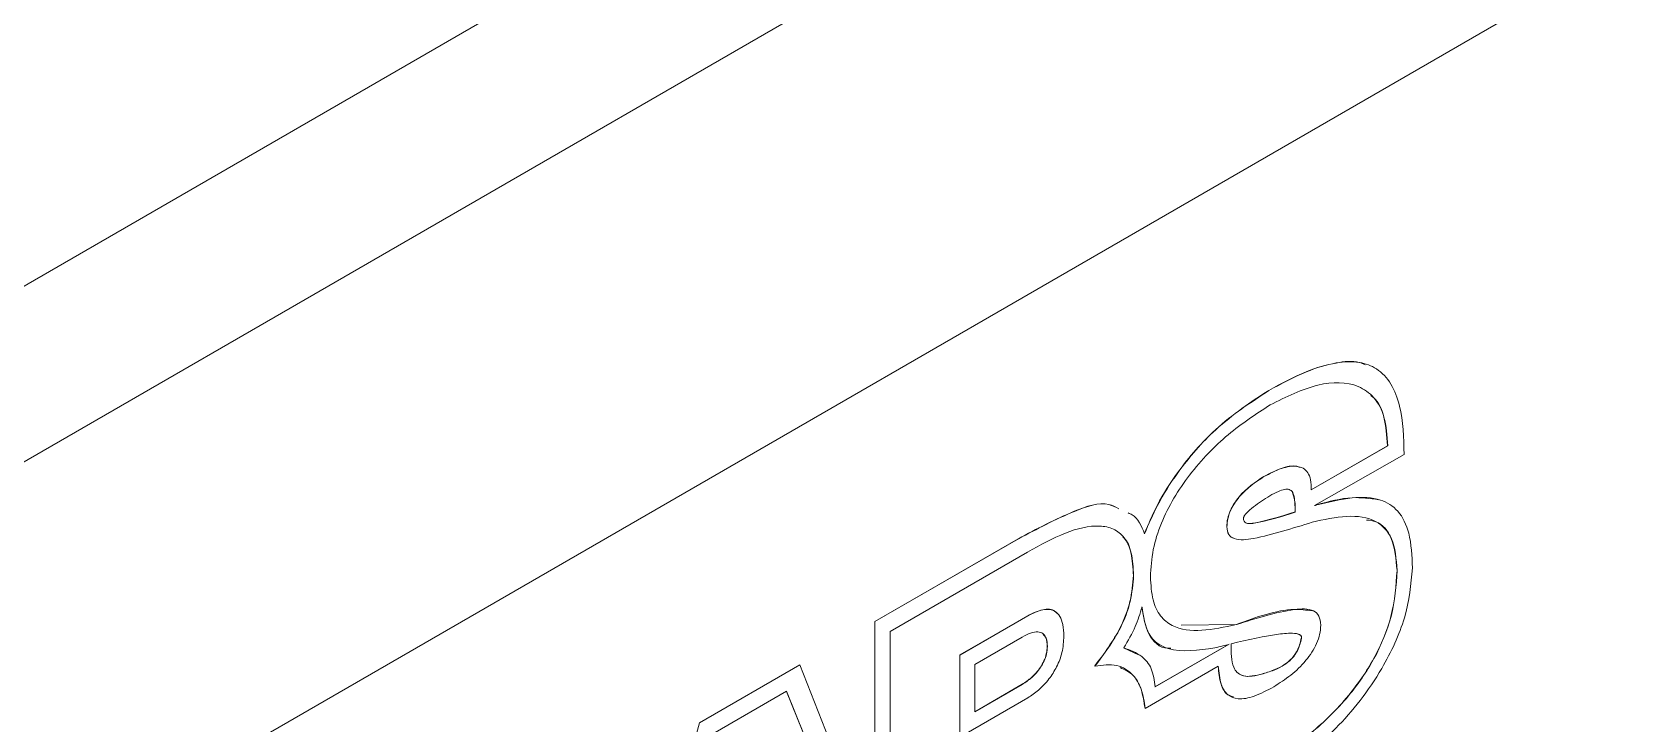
# Model space of a CAD drawing. Header units: inches. Extents: x 0.2 to 38.3, y 0.1 to 29.6.
# Drawn here: x 34.201 to 34.845, y 17.077 to 17.355 of the extents above; entities that cross this region are included whole.
import ezdxf

# ---------------------------------------------------------------- set-up
doc = ezdxf.new("R2010")
doc.units = ezdxf.units.IN
doc.header["$LTSCALE"] = 3.5
doc.header["$MEASUREMENT"] = 0

msp = doc.modelspace()

# ---------------------------------------------------------------- linework, layer by layer
at = {"color": 7, "linetype": 'Continuous', "lineweight": 15}
for p, q in [((36.67408, 18.68213), (31.84564, 15.89473)), ((36.74035, 18.64974), (31.7835, 15.78821)), ((31.63044, 15.5339), (37.01343, 18.64143)), ((34.69881, 17.21065), (34.69874, 17.21069)), ((34.74655, 17.18846), (34.71577, 17.17069)), ((34.74662, 17.18842), (34.71584, 17.17065)), ((34.74662, 17.18842), (34.74655, 17.18846)), ((34.7172, 17.1644), (34.75321, 17.18489)), ((34.69681, 17.17602), (34.69674, 17.17607)), ((34.7083, 17.16968), (34.70901, 17.1673)), ((34.70908, 17.16726), (34.70901, 17.1673)), ((34.70939, 17.16176), (34.70932, 17.16181)), ((34.7181, 17.16464), (34.71803, 17.16469)), ((34.68192, 17.15582), (34.68185, 17.15586)), ((34.59794, 17.15106), (34.54022, 17.11775)), ((34.59801, 17.15102), (34.54029, 17.11771)), ((34.59801, 17.15102), (34.59794, 17.15106)), ((34.5464, 17.11375), (34.60167, 17.14566)), ((34.64437, 17.13624), (34.6443, 17.13628)), ((34.75043, 17.13827), (34.75036, 17.13832)), ((34.54022, 17.11775), (34.54022, 17.02384)), ((34.54029, 17.11771), (34.54022, 17.11775)), ((34.54029, 17.11771), (34.54029, 17.02366)), ((34.57439, 17.10429), (34.60178, 17.1201)), ((34.57446, 17.10425), (34.60185, 17.12006)), ((34.60185, 17.12006), (34.60178, 17.1201)), ((34.68565, 17.11656), (34.66352, 17.11626)), ((34.68572, 17.11652), (34.68565, 17.11656)), ((34.5464, 16.98672), (34.5464, 17.11375)), ((34.59958, 17.11151), (34.58045, 17.10047)), ((34.71191, 17.11107), (34.71184, 17.11111)), ((34.57439, 17.07128), (34.57439, 17.10429)), ((34.57446, 17.10425), (34.57439, 17.10429)), ((34.57446, 17.07124), (34.57446, 17.10425)), ((34.60967, 17.10774), (34.6096, 17.10778)), ((34.64632, 17.1043), (34.64036, 17.10718)), ((34.68255, 17.10854), (34.65296, 17.09146)), ((34.6828, 17.1086), (34.65303, 17.09142)), ((34.51004, 17.10032), (34.46966, 17.07701)), ((34.51011, 17.10028), (34.46973, 17.07697)), ((34.51011, 17.10028), (34.51004, 17.10032)), ((34.54029, 17.02366), (34.51011, 17.10028)), ((34.58045, 17.10047), (34.58045, 17.08142)), ((34.62881, 17.09985), (34.62874, 17.09989)), ((34.64902, 17.08278), (34.67844, 17.09976)), ((34.69527, 17.0964), (34.6952, 17.09644)), ((34.58045, 17.0815), (34.59951, 17.0925)), ((34.58045, 17.08142), (34.59958, 17.09246)), ((34.59958, 17.09246), (34.59951, 17.0925)), ((34.47345, 17.07164), (34.50473, 17.08969)), ((34.50468, 17.08967), (34.54633, 16.98676)), ((34.50473, 17.08969), (34.5464, 16.98672)), ((34.60185, 17.08706), (34.57446, 17.07124)), ((34.64902, 17.08278), (34.64895, 17.08282)), ((34.46966, 17.07701), (34.4345, 16.94914)), ((34.46973, 17.07697), (34.43457, 16.94909)), ((34.46973, 17.07697), (34.46966, 17.07701))]:
    msp.add_line(p, q, dxfattribs=at)
for points, knots in [([(34.73756, 17.22103), (34.73676, 17.22137), (34.73336, 17.2228), (34.72523, 17.22195), (34.71299, 17.21841), (34.7038, 17.21343), (34.69874, 17.21069)], [0, 0, 0, 0, 0.076869, 0.328836, 0.6308645, 1, 1, 1, 1]), ([(34.75321, 17.18489), (34.75301, 17.19167), (34.75259, 17.20601), (34.74528, 17.21881), (34.73501, 17.22246), (34.72538, 17.22208), (34.71303, 17.21831), (34.70386, 17.21337), (34.69881, 17.21065)], [0, 0, 0, 0, 0.2111661, 0.4468082, 0.5527807, 0.6748485, 0.821169, 1, 1, 1, 1]), ([(34.69929, 17.20486), (34.7058, 17.20807), (34.71844, 17.2143), (34.73301, 17.21414), (34.74145, 17.20819), (34.74582, 17.20008), (34.74635, 17.19244), (34.74662, 17.18842)], [0, 0, 0, 0, 0.287198, 0.558239, 0.696739, 0.840355, 1, 1, 1, 1]), ([(34.69874, 17.21069), (34.69148, 17.20594), (34.67854, 17.19748), (34.66339, 17.18024), (34.65398, 17.16547), (34.65034, 17.15694), (34.6487, 17.15309)], [0, 0, 0, 0, 0.370413, 0.659867, 0.84661, 1, 1, 1, 1]), ([(34.69881, 17.21065), (34.69155, 17.2059), (34.67861, 17.19744), (34.66346, 17.1802), (34.65405, 17.16542), (34.65041, 17.1569), (34.64877, 17.15305)], [0, 0, 0, 0, 0.370413, 0.659867, 0.84661, 1, 1, 1, 1]), ([(34.73976, 17.20862), (34.74016, 17.20835), (34.74277, 17.2066), (34.74563, 17.19993), (34.74623, 17.19242), (34.74655, 17.18846)], [0, 0, 0, 0, 0.079165, 0.515246, 1, 1, 1, 1]), ([(34.65114, 17.13577), (34.65134, 17.13936), (34.65174, 17.14623), (34.65627, 17.16072), (34.66663, 17.17772), (34.68236, 17.19381), (34.69362, 17.20116), (34.69929, 17.20486)], [0, 0, 0, 0, 0.134679, 0.257286, 0.494977, 0.745543, 1, 1, 1, 1]), ([(34.71122, 17.17977), (34.71082, 17.17992), (34.70868, 17.18069), (34.70363, 17.17959), (34.69908, 17.17726), (34.69674, 17.17607)], [0, 0, 0, 0, 0.102828, 0.538023, 1, 1, 1, 1]), ([(34.71584, 17.17065), (34.71582, 17.17207), (34.71578, 17.17474), (34.71457, 17.17772), (34.71262, 17.17953), (34.70916, 17.18053), (34.70374, 17.17963), (34.69916, 17.17725), (34.69681, 17.17602)], [0, 0, 0, 0, 0.1374206, 0.2585954, 0.3736624, 0.4900154, 0.7373956, 1, 1, 1, 1]), ([(34.69674, 17.17607), (34.69327, 17.17376), (34.68818, 17.17039), (34.68348, 17.1633), (34.68204, 17.15898), (34.68191, 17.15694), (34.68185, 17.15586)], [0, 0, 0, 0, 0.508339, 0.744846, 0.865694, 1, 1, 1, 1]), ([(34.69681, 17.17602), (34.69334, 17.17372), (34.68825, 17.17035), (34.68356, 17.16325), (34.68211, 17.15894), (34.68199, 17.1569), (34.68192, 17.15582)], [0, 0, 0, 0, 0.508339, 0.744846, 0.865694, 1, 1, 1, 1]), ([(34.68857, 17.15936), (34.68858, 17.15944), (34.68859, 17.15961), (34.68871, 17.1599), (34.68905, 17.1605), (34.69033, 17.16196), (34.69375, 17.16491), (34.69693, 17.16694), (34.69914, 17.16834)], [0, 0, 0, 0, 0.017413, 0.036527, 0.058715, 0.147404, 0.41052, 1, 1, 1, 1]), ([(34.69914, 17.16834), (34.7003, 17.16894), (34.70233, 17.17001), (34.70502, 17.17096), (34.70714, 17.17102), (34.7086, 17.16973), (34.70891, 17.16812), (34.70908, 17.16726)], [0, 0, 0, 0, 0.269683, 0.474986, 0.635133, 0.804359, 1, 1, 1, 1]), ([(34.70901, 17.1673), (34.70912, 17.16639), (34.70934, 17.16463), (34.70933, 17.16272), (34.70932, 17.16181)], [0, 0, 0, 0, 0.517444, 1, 1, 1, 1]), ([(34.70908, 17.16726), (34.70919, 17.16635), (34.70941, 17.16459), (34.7094, 17.16268), (34.70939, 17.16176)], [0, 0, 0, 0, 0.517444, 1, 1, 1, 1]), ([(34.74298, 17.1667), (34.73949, 17.1672), (34.73174, 17.16833), (34.72289, 17.16598), (34.71803, 17.16469)], [0, 0, 0, 0, 0.450481, 1, 1, 1, 1]), ([(34.75657, 17.13931), (34.75634, 17.14416), (34.75593, 17.15308), (34.7513, 17.16266), (34.7433, 17.16762), (34.73189, 17.16804), (34.72291, 17.16583), (34.7181, 17.16464)], [0, 0, 0, 0, 0.208193, 0.382385, 0.547555, 0.75763, 1, 1, 1, 1]), ([(34.63841, 17.16304), (34.63712, 17.16376), (34.6323, 17.16643), (34.61764, 17.16146), (34.60538, 17.15499), (34.59794, 17.15106)], [0, 0, 0, 0, 0.126561, 0.469697, 1, 1, 1, 1]), ([(34.63848, 17.163), (34.63719, 17.16372), (34.63237, 17.16639), (34.61772, 17.16142), (34.60545, 17.15495), (34.59801, 17.15102)], [0, 0, 0, 0, 0.126561, 0.469697, 1, 1, 1, 1]), ([(34.64877, 17.15305), (34.64749, 17.15616), (34.64593, 17.15992), (34.6427, 17.16117), (34.64213, 17.16139)], [0, 0, 0, 0, 0.824762, 1, 1, 1, 1]), ([(34.70939, 17.16176), (34.7038, 17.15993), (34.69749, 17.15787), (34.69098, 17.15704), (34.68956, 17.15723), (34.68868, 17.158), (34.68861, 17.15891), (34.68857, 17.15936)], [0, 0, 0, 0, 0.734047, 0.826978, 0.89505, 0.9481, 1, 1, 1, 1]), ([(34.70932, 17.16181), (34.70376, 17.16006), (34.6975, 17.1581), (34.69103, 17.15703), (34.69014, 17.15726), (34.68983, 17.15734)], [0, 0, 0, 0, 0.838837, 0.945034, 1, 1, 1, 1]), ([(34.7181, 17.16464), (34.71793, 17.1646), (34.71763, 17.16452), (34.71733, 17.16443), (34.7172, 17.1644)], [0, 0, 0, 0, 0.558089, 1, 1, 1, 1]), ([(34.71803, 17.16469), (34.71786, 17.16464), (34.71766, 17.16459), (34.71745, 17.16453), (34.71741, 17.16452)], [0, 0, 0, 0, 0.811554, 1, 1, 1, 1]), ([(34.60167, 17.14566), (34.60677, 17.14848), (34.61669, 17.15395), (34.62863, 17.15686), (34.63643, 17.15528), (34.64094, 17.15166), (34.6439, 17.14526), (34.6442, 17.13939), (34.64437, 17.13624)], [0, 0, 0, 0, 0.259613, 0.504294, 0.619495, 0.734392, 0.857507, 1, 1, 1, 1]), ([(34.68185, 17.15586), (34.68199, 17.1547), (34.68228, 17.1524), (34.68385, 17.15162), (34.68463, 17.15123)], [0, 0, 0, 0, 0.507002, 1, 1, 1, 1]), ([(34.68192, 17.15582), (34.68207, 17.15468), (34.68239, 17.15233), (34.68609, 17.15013), (34.69754, 17.15175), (34.70826, 17.15517), (34.71617, 17.1577)], [0, 0, 0, 0, 0.080263, 0.1641076, 0.3824141, 1, 1, 1, 1]), ([(34.71617, 17.1577), (34.72091, 17.15875), (34.73015, 17.16081), (34.74166, 17.15927), (34.7493, 17.15157), (34.75004, 17.14289), (34.75043, 17.13827)], [0, 0, 0, 0, 0.283784, 0.553722, 0.762442, 1, 1, 1, 1]), ([(34.73809, 17.15856), (34.73938, 17.15842), (34.74381, 17.15791), (34.74913, 17.15138), (34.74993, 17.14286), (34.75036, 17.13832)], [0, 0, 0, 0, 0.161595, 0.553709, 1, 1, 1, 1]), ([(34.64008, 17.15175), (34.64022, 17.15164), (34.64192, 17.15031), (34.64371, 17.14512), (34.64409, 17.13937), (34.6443, 17.13628)], [0, 0, 0, 0, 0.038773, 0.484324, 1, 1, 1, 1]), ([(34.6443, 17.13628), (34.64402, 17.13285), (34.64348, 17.12612), (34.6385, 17.11287), (34.63246, 17.10484), (34.62874, 17.09989)], [0, 0, 0, 0, 0.284663, 0.559151, 1, 1, 1, 1]), ([(34.64437, 17.13624), (34.64409, 17.13281), (34.64355, 17.12608), (34.63857, 17.11282), (34.63253, 17.1048), (34.62881, 17.09985)], [0, 0, 0, 0, 0.284663, 0.559151, 1, 1, 1, 1]), ([(34.68572, 17.11652), (34.67622, 17.11452), (34.66432, 17.11201), (34.65487, 17.11974), (34.65167, 17.12638), (34.65132, 17.13251), (34.65114, 17.13577)], [0, 0, 0, 0, 0.549138, 0.688118, 0.834107, 1, 1, 1, 1]), ([(34.75036, 17.13832), (34.74994, 17.13224), (34.74916, 17.12087), (34.74162, 17.10266), (34.73021, 17.0863), (34.71552, 17.07196), (34.70453, 17.06495), (34.69889, 17.06136)], [0, 0, 0, 0, 0.202997, 0.380347, 0.554846, 0.77141, 1, 1, 1, 1]), ([(34.75043, 17.13827), (34.75001, 17.1322), (34.74923, 17.12083), (34.74169, 17.10262), (34.73028, 17.08626), (34.71559, 17.07191), (34.7046, 17.06491), (34.69896, 17.06132)], [0, 0, 0, 0, 0.202997, 0.380347, 0.554846, 0.77141, 1, 1, 1, 1]), ([(34.70131, 17.05589), (34.70963, 17.06156), (34.72528, 17.07222), (34.74358, 17.09592), (34.75465, 17.11954), (34.75593, 17.13271), (34.75657, 17.13931)], [0, 0, 0, 0, 0.314908, 0.592703, 0.795763, 1, 1, 1, 1]), ([(34.60178, 17.1201), (34.6038, 17.12109), (34.60775, 17.12301), (34.6119, 17.12283), (34.6132, 17.12133), (34.61343, 17.12107)], [0, 0, 0, 0, 0.4631933, 0.907444, 1, 1, 1, 1]), ([(34.60185, 17.12006), (34.60389, 17.12107), (34.60788, 17.12306), (34.61242, 17.1225), (34.61487, 17.11985), (34.61612, 17.11643), (34.61625, 17.11342), (34.61632, 17.11179)], [0, 0, 0, 0, 0.2626387, 0.5145365, 0.6546119, 0.812515, 1, 1, 1, 1]), ([(34.64043, 17.10714), (34.6421, 17.10998), (34.64523, 17.11531), (34.64695, 17.12094), (34.64775, 17.12357)], [0, 0, 0, 0, 0.531693, 1, 1, 1, 1]), ([(34.64768, 17.12361), (34.64833, 17.11976), (34.64967, 17.11185), (34.65501, 17.10686), (34.65892, 17.10699), (34.65928, 17.107)], [0, 0, 0, 0, 0.462919, 0.950194, 1, 1, 1, 1]), ([(34.64775, 17.12357), (34.64836, 17.11961), (34.64962, 17.11147), (34.66016, 17.10468), (34.67044, 17.10618), (34.67702, 17.10714)], [0, 0, 0, 0, 0.25479, 0.522986, 1, 1, 1, 1]), ([(34.71619, 17.12209), (34.71383, 17.12236), (34.70451, 17.12343), (34.69371, 17.1195), (34.68565, 17.11656)], [0, 0, 0, 0, 0.253441, 1, 1, 1, 1]), ([(34.71965, 17.11632), (34.7195, 17.11764), (34.71922, 17.12027), (34.71569, 17.12317), (34.7043, 17.12241), (34.69359, 17.11901), (34.68572, 17.11652)], [0, 0, 0, 0, 0.089597, 0.178614, 0.39708, 1, 1, 1, 1]), ([(34.70078, 17.09153), (34.70308, 17.09299), (34.70752, 17.09581), (34.71364, 17.10159), (34.71768, 17.10764), (34.71942, 17.11274), (34.71957, 17.11509), (34.71965, 17.11632)], [0, 0, 0, 0, 0.277056, 0.534545, 0.763847, 0.877101, 1, 1, 1, 1]), ([(34.60967, 17.10774), (34.60959, 17.10891), (34.60945, 17.11106), (34.608, 17.11308), (34.60576, 17.11376), (34.60286, 17.11322), (34.60069, 17.11209), (34.59958, 17.11151)], [0, 0, 0, 0, 0.210865, 0.389595, 0.561336, 0.77364, 1, 1, 1, 1]), ([(34.61632, 17.11179), (34.61618, 17.10966), (34.61594, 17.10574), (34.61364, 17.09961), (34.61029, 17.09434), (34.60624, 17.08998), (34.60328, 17.08801), (34.60185, 17.08706)], [0, 0, 0, 0, 0.233634, 0.429534, 0.609083, 0.811504, 1, 1, 1, 1]), ([(34.6096, 17.10778), (34.60954, 17.10898), (34.60944, 17.11104), (34.60841, 17.11218), (34.60797, 17.11266)], [0, 0, 0, 0, 0.57895, 1, 1, 1, 1]), ([(34.68361, 17.1088), (34.6903, 17.11037), (34.69926, 17.11247), (34.70849, 17.11324), (34.7112, 17.1126), (34.71179, 17.11196), (34.71196, 17.11156), (34.71193, 17.11123), (34.71191, 17.11107)], [0, 0, 0, 0, 0.664568, 0.889211, 0.957685, 0.973941, 0.987621, 1, 1, 1, 1]), ([(34.71184, 17.11111), (34.71164, 17.11022), (34.71127, 17.10855), (34.71026, 17.10606), (34.70885, 17.10381), (34.70676, 17.10158), (34.70377, 17.09954), (34.69975, 17.09774), (34.69684, 17.09691), (34.6952, 17.09644)], [0, 0, 0, 0, 0.105864, 0.200197, 0.290611, 0.38717, 0.541966, 0.742417, 1, 1, 1, 1]), ([(34.71191, 17.11107), (34.71171, 17.11018), (34.71134, 17.10851), (34.71033, 17.10602), (34.70893, 17.10377), (34.70683, 17.10154), (34.70384, 17.0995), (34.69982, 17.0977), (34.69691, 17.09687), (34.69527, 17.0964)], [0, 0, 0, 0, 0.105864, 0.200197, 0.290611, 0.38717, 0.541966, 0.742417, 1, 1, 1, 1]), ([(34.71039, 17.11268), (34.71077, 17.1126), (34.71129, 17.11249), (34.71172, 17.112), (34.71189, 17.1116), (34.71185, 17.11127), (34.71184, 17.11111)], [0, 0, 0, 0, 0.503902, 0.694488, 0.854875, 1, 1, 1, 1]), ([(34.59951, 17.0925), (34.60078, 17.09335), (34.60338, 17.09508), (34.60645, 17.09855), (34.60838, 17.10195), (34.60942, 17.10492), (34.60954, 17.10679), (34.6096, 17.10778)], [0, 0, 0, 0, 0.263178, 0.536224, 0.679635, 0.829867, 1, 1, 1, 1]), ([(34.59958, 17.09246), (34.60085, 17.09331), (34.60345, 17.09504), (34.60652, 17.09851), (34.60845, 17.10191), (34.60949, 17.10488), (34.60961, 17.10675), (34.60967, 17.10774)], [0, 0, 0, 0, 0.263178, 0.536224, 0.679635, 0.829867, 1, 1, 1, 1]), ([(34.65303, 17.09142), (34.65268, 17.09403), (34.65197, 17.09924), (34.64736, 17.1046), (34.64296, 17.10622), (34.64043, 17.10714)], [0, 0, 0, 0, 0.301019, 0.598639, 1, 1, 1, 1]), ([(34.67702, 17.10714), (34.67809, 17.10742), (34.68002, 17.10791), (34.68195, 17.10839), (34.6828, 17.1086)], [0, 0, 0, 0, 0.556942, 1, 1, 1, 1]), ([(34.69527, 17.0964), (34.69385, 17.09609), (34.69129, 17.09553), (34.68809, 17.09585), (34.68589, 17.09712), (34.68359, 17.10079), (34.6836, 17.10533), (34.68361, 17.1088)], [0, 0, 0, 0, 0.198373, 0.35666, 0.48918, 0.610042, 1, 1, 1, 1]), ([(34.62881, 17.09985), (34.63186, 17.10024), (34.63782, 17.10099), (34.64403, 17.09701), (34.64783, 17.09079), (34.64862, 17.08548), (34.64902, 17.08278)], [0, 0, 0, 0, 0.285153, 0.557728, 0.774207, 1, 1, 1, 1]), ([(34.63901, 17.0992), (34.64079, 17.09839), (34.64441, 17.09674), (34.64773, 17.09077), (34.64854, 17.0855), (34.64895, 17.08282)], [0, 0, 0, 0, 0.321028, 0.653364, 1, 1, 1, 1]), ([(34.67837, 17.0998), (34.67862, 17.09731), (34.67908, 17.09275), (34.68141, 17.08836), (34.68377, 17.08768), (34.6846, 17.08744)], [0, 0, 0, 0, 0.440168, 0.804315, 1, 1, 1, 1]), ([(34.67844, 17.09976), (34.67868, 17.09724), (34.67911, 17.09262), (34.68196, 17.08795), (34.68666, 17.08618), (34.69318, 17.08746), (34.69812, 17.09011), (34.70078, 17.09153)], [0, 0, 0, 0, 0.210708, 0.385024, 0.548448, 0.756707, 1, 1, 1, 1]), ([(34.6952, 17.09644), (34.69379, 17.09616), (34.69127, 17.09566), (34.68869, 17.09564), (34.6878, 17.09621), (34.68772, 17.09626)], [0, 0, 0, 0, 0.533928, 0.959963, 1, 1, 1, 1])]:
    msp.add_open_spline(points, degree=3, knots=knots, dxfattribs=at)

doc.saveas('drawing.dxf')
